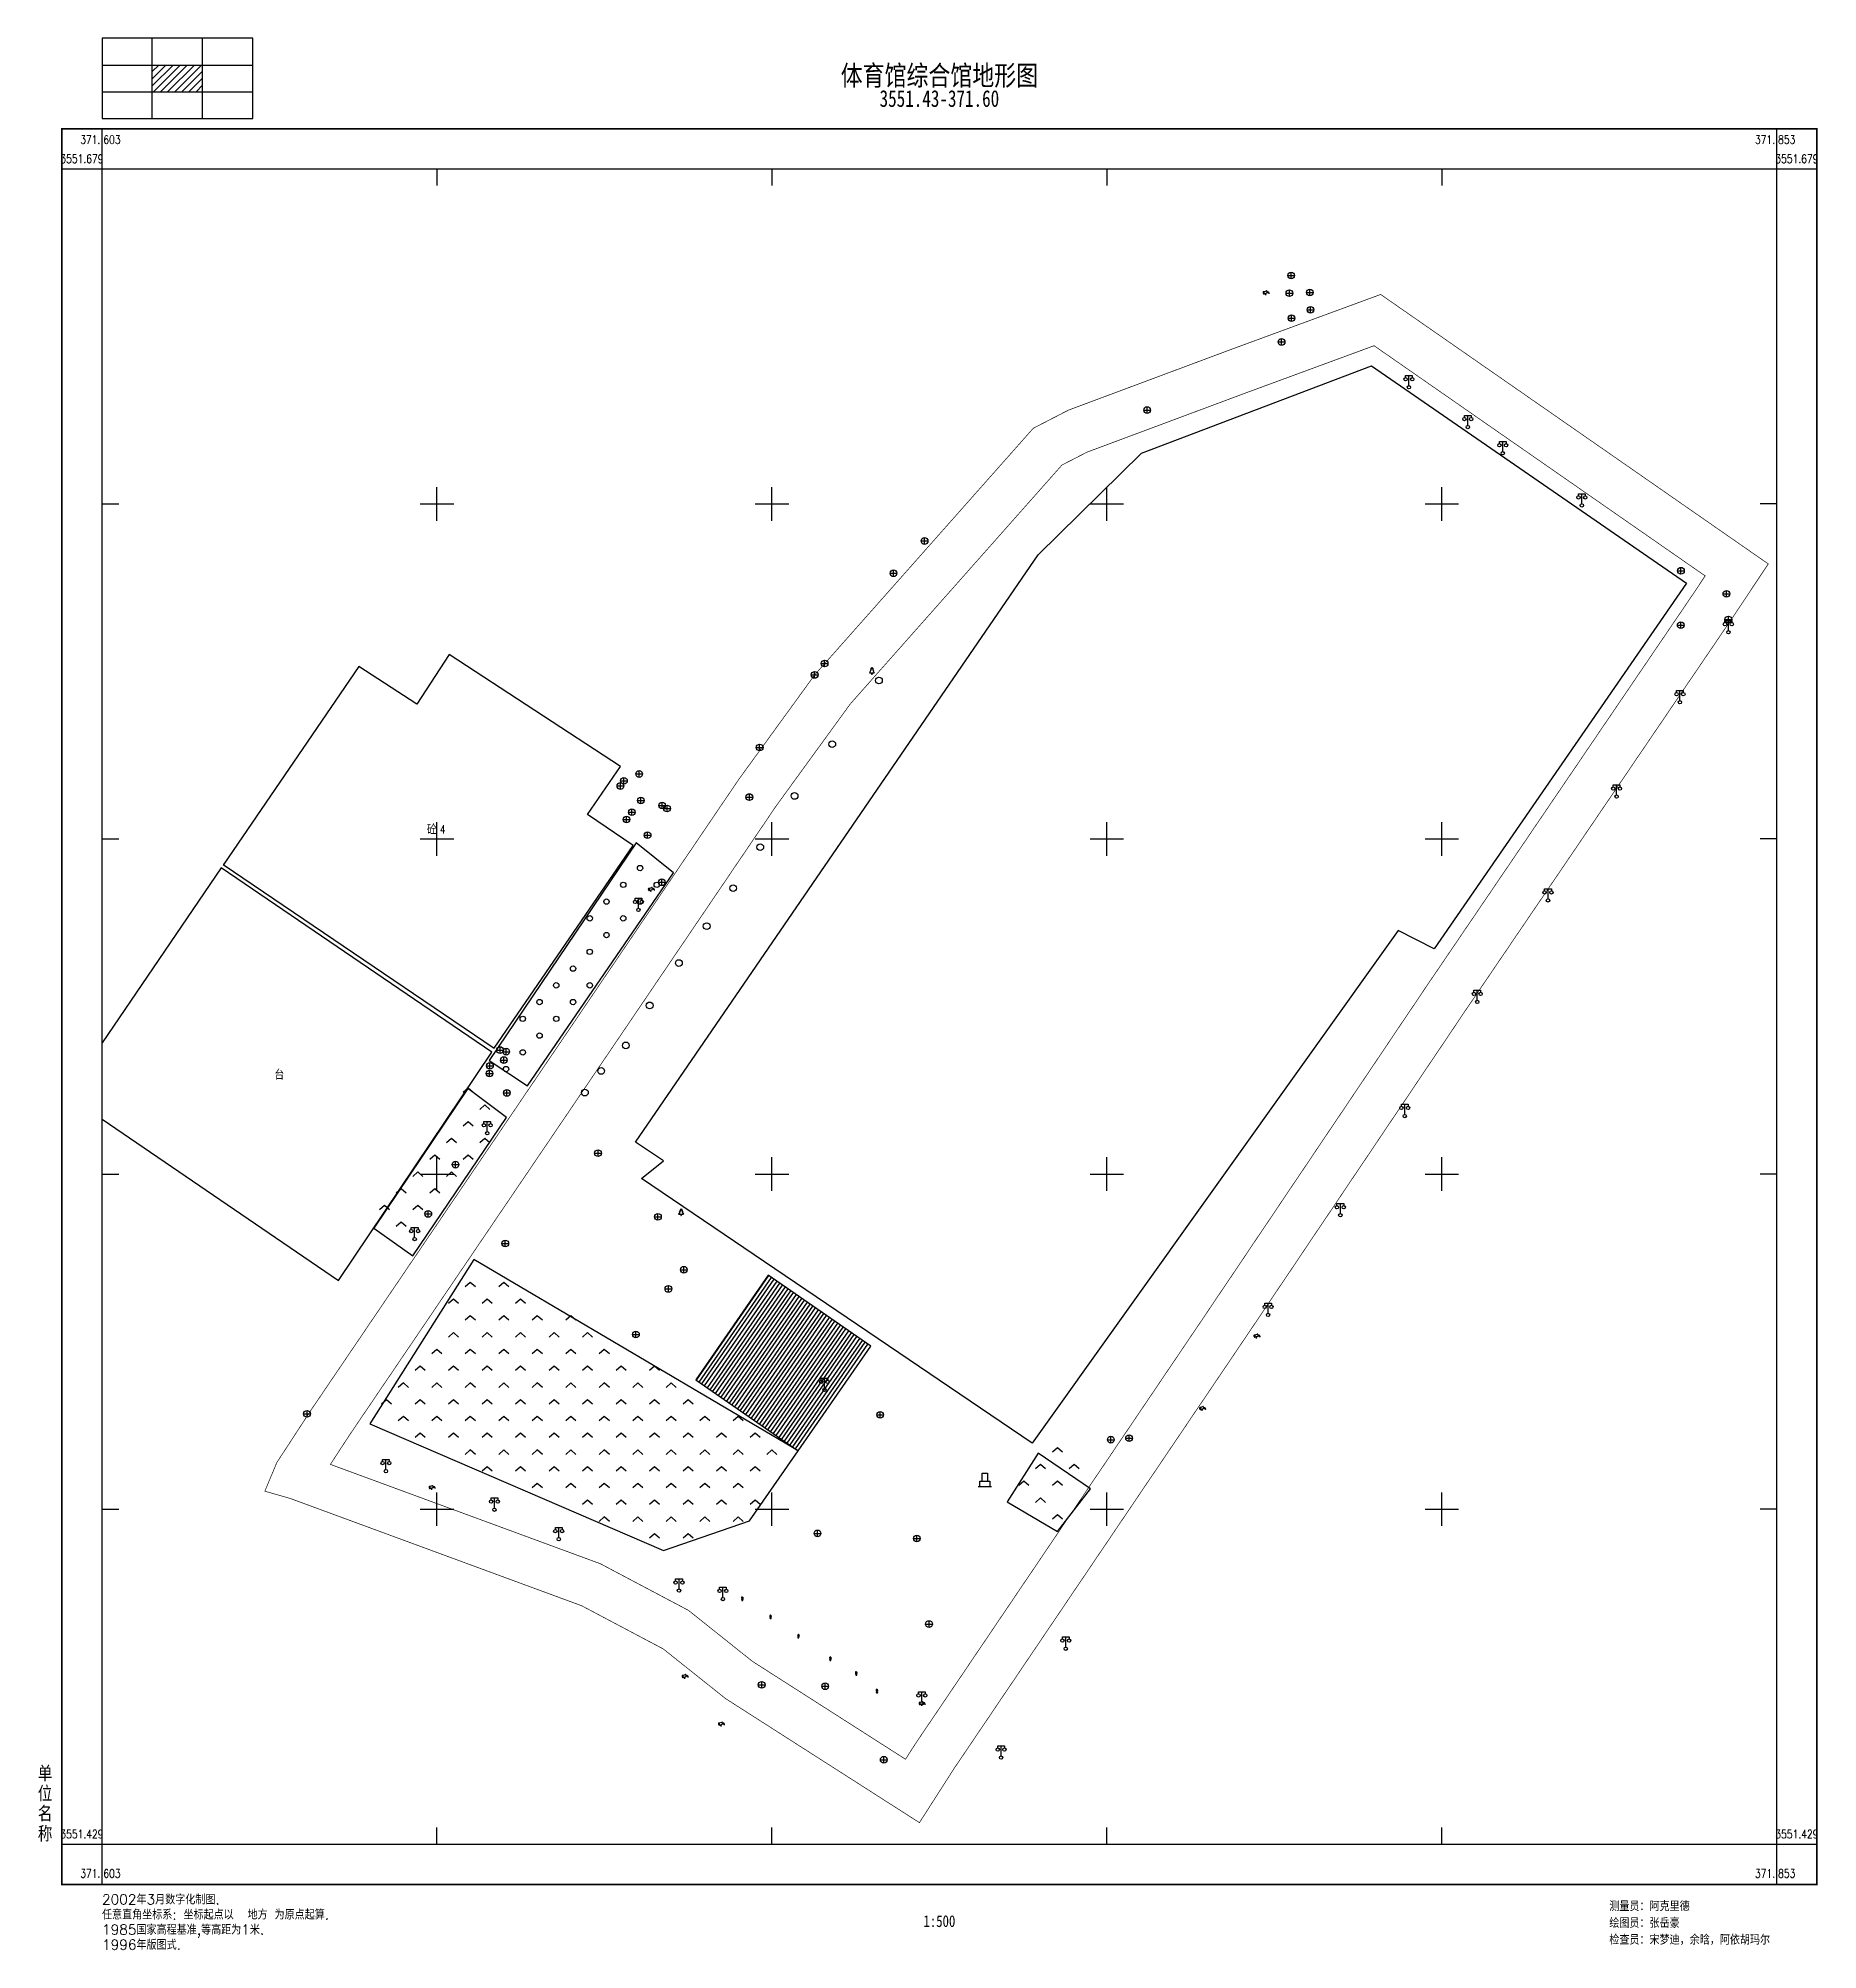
# Model space of a CAD drawing. Extents: x 371594 to 371859, y 3551413 to 3551699.
import ezdxf
from ezdxf.enums import TextEntityAlignment as Align

# ---------------------------------------------------------------- set-up
doc = ezdxf.new("R2010")
doc.units = 0
doc.header["$LTSCALE"] = 0.5
doc.layers.get('0').update_dxf_attribs({"linetype": 'CONTINUOUS'})
doc.layers.add('ASSIST', color=7, linetype='CONTINUOUS', plot=False)
for name, color, linetype in [('COMPONENT', 4, 'CONTINUOUS'), ('DLDW', 11, 'CONTINUOUS'), ('DLSS', 4, 'CONTINUOUS'), ('JMD', 6, 'CONTINUOUS'), ('TK', 7, 'CONTINUOUS'), ('ZBTZ', 3, 'CONTINUOUS')]:
    doc.layers.add(name, color=color, linetype=linetype)
doc.styles.add('HZ', font='rs.shx', dxfattribs={"width": 0.8, "bigfont": 'hztxt.shx'})
doc.styles.add('宋体', font='')
doc.styles.add('等线体', font='simhei.ttf')
doc.styles.get('宋体').set_extended_font_data('SimSun')
doc.linetypes.add('1161', pattern='A,0,[149,AAA.SHX,S=0.15,R=0,X=0,Y=0],-1.6', length=1.6)

# ---------------------------------------------------------------- blocks, each defined once
blk = doc.blocks.new('gc211')
for p, q in [((0, 0), (-1.5, -1.32)), ((1.5, -1.32), (0, 0))]:
    blk.add_line(p, q)
blk = doc.blocks.new('gc122')
blk.add_circle((0, 0), 0.8)
blk = doc.blocks.new('gc105')
for p, q in [((-2, 0), (2, 0)), ((-1.5, 0), (-1.5, 1.6)), ((-1.5, 1.6), (1.5, 1.6)), ((-0.8, 1.6), (-0.8, 4)), ((-0.8, 4), (0.8, 4)), ((0.8, 4), (0.8, 1.6)), ((1.5, 1.6), (1.5, 0))]:
    blk.add_line(p, q)
blk = doc.blocks.new('gcbj0118')
for p, q in [((-1, 2.9), (-1, 3.5)), ((-1, 3.5), (1, 3.5)), ((0, 0.5), (0, 3.5)), ((1, 3.5), (1, 2.9))]:
    blk.add_line(p, q)
for centre in [(-1, 2.4), (0, 0), (1, 2.4)]:
    blk.add_circle(centre, 0.5)
blk = doc.blocks.new('gcbj0402')
blk.add_circle((0, 0), 1)
blk = doc.blocks.new('gcbj0409')
for p, q in [((-0.37, 1.06), (-0.71, 0.48)), ((-0.71, 0.48), (-0.09, 0.48)), ((-0.18, 1.52), (-0.53, 1.06)), ((-0.53, 1.06), (-0.37, 1.06)), ((0, 2.02), (-0.37, 1.52)), ((-0.37, 1.52), (-0.18, 1.52)), ((-0.09, 0.48), (-0.09, 0)), ((-0.09, 0), (0.09, 0)), ((0, 2.02), (0.37, 1.52)), ((0.09, 0.48), (0.09, 0)), ((0.09, 0.48), (0.71, 0.48)), ((0.18, 1.52), (0.53, 1.06)), ((0.18, 1.52), (0.37, 1.52)), ((0.37, 1.06), (0.71, 0.48)), ((0.37, 1.06), (0.53, 1.06))]:
    blk.add_line(p, q)
blk = doc.blocks.new('gcbj0612')
for p, q in [((-0.75, 0.26), (0.16, 0.53)), ((-0.57, -0.34), (0.34, -0.07))]:
    blk.add_line(p, q)
at = {"flags": 128}
for points in [[(-0.73, 0.26), (-0.77, 0.25), (-0.79, 0.23), (-0.81, 0.19), (-0.83, 0.15), (-0.84, 0.1), (-0.84, 0.05), (-0.84, -0.01), (-0.83, -0.07), (-0.81, -0.12), (-0.79, -0.18), (-0.77, -0.23), (-0.74, -0.27), (-0.7, -0.3), (-0.67, -0.33), (-0.63, -0.34), (-0.6, -0.34), (-0.57, -0.34), (-0.54, -0.32), (-0.51, -0.29), (-0.49, -0.25), (-0.48, -0.2), (-0.47, -0.15), (-0.47, -0.1), (-0.48, -0.04), (-0.49, 0.02), (-0.51, 0.07), (-0.54, 0.13), (-0.56, 0.17), (-0.6, 0.21), (-0.63, 0.24), (-0.67, 0.26), (-0.7, 0.27)], [(-0.71, 0.18), (-0.72, 0.17), (-0.75, 0.12), (-0.75, 0.04), (-0.74, -0.06), (-0.7, -0.15), (-0.66, -0.22), (-0.62, -0.25), (-0.6, -0.26), (-0.59, -0.24), (-0.57, -0.2), (-0.56, -0.12), (-0.58, -0.02), (-0.61, 0.08), (-0.66, 0.14), (-0.7, 0.17)]]:
    blk.add_lwpolyline(points, close=True, dxfattribs=at)
blk.add_lwpolyline([(0.3, -0.08), (0.33, -0.07), (0.36, -0.05), (0.38, -0.02), (0.4, 0.02), (0.41, 0.07), (0.42, 0.12), (0.41, 0.18), (0.41, 0.23), (0.39, 0.29), (0.37, 0.35), (0.35, 0.4), (0.32, 0.44), (0.28, 0.48), (0.25, 0.51), (0.21, 0.52), (0.18, 0.53), (0.15, 0.52)], dxfattribs=at)
at = {"extrusion": (0, 0, -1), "flags": 128}
blk.add_lwpolyline([(-0.4, 0.25), (-0.51, 0.28), (-0.61, 0.29), (-0.69, 0.27), (-0.77, 0.2), (-0.81, 0.09), (-0.82, -0.01), (-0.8, -0.06), (-0.76, -0.08), (-0.7, -0.09), (-0.64, -0.09), (-0.59, -0.07), (-0.57, -0.04), (-0.59, -0.01), (-0.63, 0.02), (-0.69, 0.03), (-0.75, 0.03), (-0.79, 0.02), (-0.84, -0.01), (-0.89, -0.1), (-0.91, -0.19), (-0.9, -0.29), (-0.87, -0.38)], dxfattribs=at)
blk.add_lwpolyline([(-0.09, -0.2), (-0.22, -0.54), (0.05, -0.54)], close=True)
blk = doc.blocks.new('gcbj0404')
for p, q in [((-0.22, 0.93), (-0.23, 0.81)), ((-0.23, 0.81), (-0.04, 0.56)), ((-0.16, 0.94), (-0.22, 0.94)), ((-0.22, 0.94), (-0.22, 0.93)), ((-0.02, 0.79), (-0.16, 0.94)), ((-0.04, 0.56), (0.11, 0.65)), ((0.04, 0.87), (-0.02, 0.79)), ((0.15, 0.88), (0.04, 0.87)), ((0.11, 0.65), (0.19, 0.75)), ((0.23, 0.92), (0.15, 0.88)), ((0.19, 0.75), (0.23, 0.92))]:
    blk.add_line(p, q)
for points in [[(-0.05, 0.49), (-0.11, 0.56), (-0.16, 0.62), (-0.21, 0.64), (-0.24, 0.59), (-0.21, 0.51), (-0.12, 0.46), (-0.07, 0.46)], [(-0.06, 0.56), (-0.06, 0.36), (-0.23, 0.31), (-0.16, 0), (0.16, 0), (0.2, 0.32), (0, 0.36), (-0.01, 0.56)], [(-0.05, 0.99), (-0.05, 0.86), (-0.02, 0.78), (0.03, 0.86), (0.03, 0.94), (0.02, 1), (-0.03, 1)], [(0, 0.5), (0.08, 0.48), (0.16, 0.5), (0.28, 0.59), (0.25, 0.63), (0.15, 0.63)]]:
    blk.add_lwpolyline(points, close=True)
blk = doc.blocks.new('gcbj0102')
for p, q in [((-1, 0), (1, 0)), ((0, -1), (0, 1))]:
    blk.add_line(p, q)
blk.add_circle((0, 0), 1)
blk = doc.blocks.new('ac50tk')
for p, q in [((45, 539), (0, 539)), ((0, 539), (0, 515)), ((15, 515), (15, 539)), ((30, 515), (30, 539)), ((45, 515), (45, 539)), ((0, 531), (45, 531)), ((0, 523), (45, 523)), ((0, 515), (45, 515)), ((0, -12), (0, 512)), ((500, -12), (500, 512)), ((-12, 500), (512, 500)), ((100, 500), (100, 495)), ((200, 500), (200, 495)), ((300, 500), (300, 495)), ((400, 500), (400, 495)), ((0, 400), (5, 400)), ((95, 400), (105, 400)), ((100, 395), (100, 405)), ((195, 400), (205, 400)), ((200, 395), (200, 405)), ((295, 400), (305, 400)), ((300, 395), (300, 405)), ((395, 400), (405, 400)), ((400, 395), (400, 405)), ((500, 400), (495, 400)), ((100, 295), (100, 305)), ((200, 295), (200, 305)), ((300, 295), (300, 305)), ((400, 295), (400, 305)), ((0, 300), (5, 300)), ((95, 300), (105, 300)), ((195, 300), (205, 300)), ((295, 300), (305, 300)), ((395, 300), (405, 300)), ((500, 300), (495, 300)), ((0, 200), (5, 200)), ((95, 200), (105, 200)), ((100, 195), (100, 205)), ((195, 200), (205, 200)), ((200, 195), (200, 205)), ((295, 200), (305, 200)), ((300, 195), (300, 205)), ((395, 200), (405, 200)), ((400, 195), (400, 205)), ((500, 200), (495, 200)), ((100, 95), (100, 105)), ((200, 95), (200, 105)), ((300, 95), (300, 105)), ((400, 95), (400, 105)), ((0, 100), (5, 100)), ((95, 100), (105, 100)), ((195, 100), (205, 100)), ((295, 100), (305, 100)), ((395, 100), (405, 100)), ((500, 100), (495, 100)), ((-12, 0), (512, 0)), ((100, 0), (100, 5)), ((200, 0), (200, 5)), ((300, 0), (300, 5)), ((400, 0), (400, 5))]:
    blk.add_line(p, q)
at = {"color": 0}
for p, q in [((15, 524.79), (21.21, 531)), ((15, 526.91), (19.09, 531)), ((15, 529.04), (16.96, 531)), ((15.33, 523), (23.33, 531)), ((17.45, 523), (25.45, 531)), ((19.57, 523), (27.57, 531)), ((21.69, 523), (29.69, 531)), ((23.81, 523), (30, 529.19)), ((25.94, 523), (30, 527.06)), ((28.06, 523), (30, 524.94))]:
    blk.add_line(p, q, dxfattribs=at)
blk.add_lwpolyline([(-12, -12, 0.5, 0.5, 0), (-12, 512, 0.5, 0.5, 0), (512, 512, 0.5, 0.5, 0), (512, -12, 0.5, 0.5, 0)], format="xyseb", close=True)

msp = doc.modelspace()

# ---------------------------------------------------------------- linework, layer by layer
at = {"layer": 'ASSIST', "linetype": 'Continuous', "flags": 128}
msp.add_lwpolyline([(371692.01, 3551498.46), (371707.31, 3551487.87), (371718.12, 3551503.49), (371702.82, 3551514.08)], close=True, dxfattribs=at)
at = {"layer": 'DLDW', "linetype": 'Continuous', "flags": 128}
msp.add_lwpolyline([(371603.37, 3551537.34), (371638.68, 3551513.27), (371661.54, 3551547.33), (371621.17, 3551574.84), (371603.37, 3551548.72)], dxfattribs=at)
at = {"layer": 'DLSS', "linetype": 'Continuous', "const_width": 0.1, "flags": 128}
for points in [[(371725.39, 3551432.37), (371696.45, 3551450.88), (371687.15, 3551458.29), (371674.96, 3551464.74), (371631.46, 3551480.75), (371627.68, 3551481.83), (371629.46, 3551486.1), (371634.64, 3551494.04), (371698.45, 3551588.09), (371709.75, 3551603.64), (371742.38, 3551640.45), (371747.64, 3551643.16), (371771.9, 3551652.21), (371794.24, 3551660.42), (371852.1, 3551620.21), (371846.64, 3551612.01), (371806.83, 3551553.47), (371773.72, 3551504.26), (371730.57, 3551440.46)], [(371723.31, 3551441.83), (371700.44, 3551456.45), (371690.92, 3551464.04), (371677.75, 3551471.01), (371637.46, 3551485.83), (371640.34, 3551490.25), (371704.05, 3551584.16), (371715.09, 3551599.34), (371746.66, 3551634.96), (371750.41, 3551636.89), (371774.28, 3551645.79), (371793.26, 3551652.77), (371842.68, 3551618.42), (371840.96, 3551615.83), (371801.17, 3551557.31), (371768.04, 3551508.09), (371724.85, 3551444.23)]]:
    msp.add_lwpolyline(points, close=True, dxfattribs=at)
at = {"layer": 'JMD', "linetype": 'Continuous'}
for p, q in [((371692.1, 3551498.4), (371702.91, 3551514.02)), ((371692.51, 3551498.12), (371703.32, 3551513.73)), ((371692.92, 3551497.83), (371703.73, 3551513.45)), ((371693.33, 3551497.55), (371704.14, 3551513.16)), ((371693.74, 3551497.26), (371704.55, 3551512.88)), ((371694.15, 3551496.98), (371704.96, 3551512.6)), ((371694.56, 3551496.7), (371705.38, 3551512.31)), ((371694.97, 3551496.41), (371705.79, 3551512.03)), ((371695.39, 3551496.13), (371706.2, 3551511.74)), ((371718.12, 3551503.49), (371702.82, 3551514.08)), ((371695.8, 3551495.84), (371706.61, 3551511.46)), ((371696.21, 3551495.56), (371707.02, 3551511.17)), ((371696.62, 3551495.27), (371707.43, 3551510.89)), ((371697.03, 3551494.99), (371707.84, 3551510.6)), ((371697.44, 3551494.7), (371708.25, 3551510.32)), ((371697.85, 3551494.42), (371708.66, 3551510.03)), ((371698.26, 3551494.13), (371709.08, 3551509.75)), ((371698.67, 3551493.85), (371709.49, 3551509.46)), ((371699.08, 3551493.56), (371709.9, 3551509.18)), ((371699.5, 3551493.28), (371710.31, 3551508.89)), ((371699.91, 3551492.99), (371710.72, 3551508.61)), ((371700.32, 3551492.71), (371711.13, 3551508.33)), ((371700.73, 3551492.43), (371711.54, 3551508.04)), ((371701.14, 3551492.14), (371711.95, 3551507.76)), ((371701.55, 3551491.86), (371712.36, 3551507.47)), ((371701.96, 3551491.57), (371712.78, 3551507.19)), ((371702.37, 3551491.29), (371713.19, 3551506.9)), ((371702.78, 3551491), (371713.6, 3551506.62)), ((371703.2, 3551490.72), (371714.01, 3551506.33)), ((371703.61, 3551490.43), (371714.42, 3551506.05)), ((371704.02, 3551490.15), (371714.83, 3551505.76)), ((371704.43, 3551489.86), (371715.24, 3551505.48)), ((371704.84, 3551489.58), (371715.65, 3551505.19)), ((371705.25, 3551489.29), (371716.06, 3551504.91)), ((371705.66, 3551489.01), (371716.47, 3551504.62)), ((371706.07, 3551488.73), (371716.89, 3551504.34)), ((371706.48, 3551488.44), (371717.3, 3551504.06)), ((371706.9, 3551488.16), (371717.71, 3551503.77)), ((371707.31, 3551487.87), (371718.12, 3551503.49)), ((371692.01, 3551498.46), (371707.31, 3551487.87))]:
    msp.add_line(p, q, dxfattribs=at)
at = {"layer": 'JMD', "linetype": 'Continuous', "flags": 128}
for points in [[(371742.2, 3551488.98), (371683.9, 3551528.51), (371687.21, 3551531.11), (371683.02, 3551533.93), (371743.12, 3551621.56), (371758.54, 3551636.74), (371792.87, 3551649.78), (371839.89, 3551617.36), (371802.23, 3551562.78), (371796.85, 3551565.52)], [(371621.46, 3551575.35), (371661.89, 3551547.92), (371682.64, 3551578.19), (371675.86, 3551582.83), (371680.79, 3551589.99), (371655.2, 3551606.68), (371650.36, 3551599.26), (371641.71, 3551604.91), (371621.55, 3551575.4)]]:
    msp.add_lwpolyline(points, close=True, dxfattribs=at)
at = {"layer": 'ZBTZ', "linetype": '1161', "flags": 128}
msp.add_lwpolyline([(371661.18, 3551546.11), (371666.89, 3551542.32), (371688.66, 3551574.11), (371683.12, 3551578.61)], close=True, dxfattribs=at)
at = {"layer": 'ZBTZ', "linetype": 'Continuous', "flags": 128}
for points in [[(371649.75, 3551516.97), (371663.73, 3551537.62), (371657.98, 3551541.94), (371643.95, 3551521.07)], [(371658.86, 3551516.42), (371643.35, 3551491.89), (371687.2, 3551472.99), (371700, 3551477.42), (371707.31, 3551487.87)], [(371738.48, 3551480.24), (371745.99, 3551475.82), (371750.95, 3551482.16), (371743.13, 3551487.52)]]:
    msp.add_lwpolyline(points, close=True, dxfattribs=at)

# ---------------------------------------------------------------- block references
at = {"layer": 'COMPONENT', "linetype": 'Continuous', "xscale": 0.5, "yscale": 0.5}
for name, p in [('gcbj0102', (371780.88, 3551663.24, 10.93)), ('gcbj0612', (371777.1, 3551660.69, 10.92)), ('gcbj0102', (371780.61, 3551660.61, 10.84)), ('gcbj0102', (371783.66, 3551660.71, 10.76)), ('gcbj0102', (371780.93, 3551656.88, 10.83)), ('gcbj0102', (371783.76, 3551658.12, 10.71)), ('gcbj0102', (371779.45, 3551653.33, 16.31)), ('gcbj0118', (371798.46, 3551646.57, 10.53)), ('gcbj0102', (371759.39, 3551643.17, 16.31)), ('gcbj0118', (371807.25, 3551640.62, 10.39)), ('gcbj0118', (371812.47, 3551636.72, 10.29)), ('gcbj0118', (371824.27, 3551628.94, 10.1)), ('gcbj0102', (371726.16, 3551623.63, 15.82)), ('gcbj0102', (371721.52, 3551618.81, 16.01)), ('gcbj0102', (371839.07, 3551619.19, 10.05)), ('gcbj0102', (371845.85, 3551615.74, 10.13)), ('gcbj0102', (371839.03, 3551611.06, 10.15)), ('gcbj0118', (371846.14, 3551610.02, 10.75)), ('gcbj0102', (371846.14, 3551611.9, 10.07)), ('gcbj0102', (371711.24, 3551605.36, 15.94)), ('gcbj0102', (371709.75, 3551603.64, 15.94)), ('gcbj0409', (371718.29, 3551603.74, 16.73)), ('gcbj0402', (371719.35, 3551602.8, 15.45)), ('gcbj0118', (371838.92, 3551599.57, 11.18)), ('gcbj0102', (371701.54, 3551592.81, 15.88)), ('gcbj0402', (371712.38, 3551593.3, 15.45)), ('gcbj0102', (371683.55, 3551588.86, 15.6)), ('gcbj0102', (371680.75, 3551587.07, 15.59)), ('gcbj0102', (371681.28, 3551587.85, 15.59)), ('gcbj0102', (371700, 3551585.42, 15.87)), ('gcbj0402', (371706.76, 3551585.58, 15.45)), ('gcbj0118', (371829.46, 3551585.49, 10.72)), ('gcbj0102', (371682.46, 3551583.17, 15.62)), ('gcbj0102', (371682.46, 3551583.17, 15.62)), ('gcbj0102', (371683.8, 3551584.9, 15.61)), ('gcbj0102', (371686.99, 3551584.15, 15.68)), ('gcbj0102', (371687.71, 3551583.71, 15.68)), ('gcbj0102', (371681.67, 3551582.07, 15.63)), ('gcbj0102', (371684.81, 3551579.74, 15.64)), ('gcbj0402', (371701.63, 3551577.93, 15.45)), ('gcbj0612', (371685.34, 3551571.66, 15.59)), ('gcbj0102', (371686.94, 3551572.7, 15.7)), ('gcbj0402', (371697.58, 3551571.82, 15.45)), ('gcbj0118', (371819.22, 3551569.99, 10.99)), ('gcbj0118', (371683.44, 3551568.57, 15.7)), ('gcbj0118', (371683.44, 3551568.57, 15.7)), ('gcbj0402', (371693.63, 3551566.14, 15.45)), ('gcbj0402', (371689.49, 3551560.65, 15.45)), ('gcbj0402', (371685.12, 3551554.33, 15.45)), ('gcbj0118', (371808.66, 3551554.84, 13.28)), ('gcbj0402', (371681.57, 3551548.36, 15.45)), ('gcbj0102', (371662.78, 3551547.66, 15.54)), ('gcbj0102', (371663.36, 3551546.17, 15.47)), ('gcbj0102', (371663.69, 3551547.42, 15.51)), ('gcbj0102', (371661.22, 3551544.17, 15.45)), ('gcbj0102', (371661.28, 3551545.3, 15.46)), ('gcbj0402', (371677.89, 3551544.54, 15.45)), ('gcbj0102', (371663.79, 3551541.26, 15.38)), ('gcbj0402', (371675.46, 3551541.31, 15.49)), ('gcbj0118', (371797.83, 3551537.82, 13.28)), ('gcbj0118', (371660.88, 3551535.24, 15.42)), ('gcbj0102', (371677.41, 3551532.27, 15.6)), ('gcbj0102', (371656.14, 3551530.56, 15.52)), ('gcbj0102', (371652.07, 3551523.21, 15.51)), ('gcbj0102', (371652.07, 3551523.21, 15.51)), ('gcbj0102', (371686.36, 3551522.78, 16.26)), ('gcbj0409', (371689.8, 3551522.95, 16.26)), ('gcbj0118', (371788.22, 3551523.01, 13.28)), ('gcbj0118', (371650.04, 3551519.45, 15.36)), ('gcbj0102', (371663.57, 3551518.8, 15.44)), ('gcbj0102', (371690.23, 3551514.88, 16.3)), ('gcbj0102', (371687.91, 3551512.01, 16.31)), ('gcbj0118', (371777.43, 3551508.14, 11.61)), ('gcbj0102', (371683.07, 3551505.21, 16.31)), ('gcbj0612', (371775.74, 3551505, 11.66)), ('gcbj0118', (371711.21, 3551496.94, 21.73)), ('gcbj0102', (371633.97, 3551493.37, 16.85)), ('gcbj0102', (371719.54, 3551493.22, 16.31)), ('gcbj0612', (371767.63, 3551494.19, 10.99)), ('gcbj0102', (371753.97, 3551489.52, 10.42)), ('gcbj0102', (371756.68, 3551489.74, 10.4)), ('gcbj0118', (371645.75, 3551484.82, 15.93)), ('gcbj0612', (371652.61, 3551482.4, 15.45)), ('gcbj0118', (371661.95, 3551479.07, 14.19)), ('gcbj0118', (371671.54, 3551474.67, 12.93)), ('gcbj0102', (371710.18, 3551475.54, 16.31)), ('gcbj0102', (371724.99, 3551474.78, 16.31)), ('gcbj0118', (371689.5, 3551466.99, 11.38)), ('gcbj0118', (371696.05, 3551465.74, 12.12)), ('gcbj0118', (371696.05, 3551465.74, 12.12)), ('gcbj0118', (371696.05, 3551465.74, 12.12)), ('gcbj0118', (371696.05, 3551465.74, 12.12)), ('gcbj0404', (371698.96, 3551465.54, 9.64)), ('gcbj0404', (371703.18, 3551462.81, 9.54)), ('gcbj0404', (371707.33, 3551459.97, 9.38)), ('gcbj0102', (371726.82, 3551462.01, 16.31)), ('gcbj0118', (371747.23, 3551458.33, 11.8)), ('gcbj0404', (371712.1, 3551456.59, 9.41)), ('gcbj0404', (371715.96, 3551454.4, 9.2)), ('gcbj0612', (371690.38, 3551454.21, 13.62)), ('gcbj0102', (371701.84, 3551452.93, 16.31)), ('gcbj0102', (371711.32, 3551452.72, 16.31)), ('gcbj0404', (371719.06, 3551451.75, 9.81)), ('gcbj0118', (371725.75, 3551450.16, 11.78)), ('gcbj0118', (371725.75, 3551450.16, 11.78)), ('gcbj0612', (371725.75, 3551450.16, 11.78)), ('gcbj0612', (371695.8, 3551447.11, 14.17)), ('gcbj0118', (371737.57, 3551442.08, 12.21)), ('gcbj0102', (371720.06, 3551441.76, 16.31))]:
    msp.add_blockref(name, p, dxfattribs=at)
at = {"layer": 'DLDW', "linetype": 'Continuous', "xscale": 0.5, "yscale": 0.5}
msp.add_blockref('gc105', (371735.16, 3551482.54, 21.74), dxfattribs=at)
at = {"layer": 'TK', "linetype": 'Continuous', "xscale": 0.5, "yscale": 0.5}
msp.add_blockref('ac50tk', (371603.37, 3551429.16), dxfattribs=at)
at = {"layer": 'ZBTZ', "linetype": 'Continuous', "xscale": 0.5, "yscale": 0.5}
for name, p in [('gc122', (371683.68, 3551574.82)), ('gc122', (371681.18, 3551572.32)), ('gc122', (371686.18, 3551572.32)), ('gc122', (371678.68, 3551569.82)), ('gc122', (371683.68, 3551569.82)), ('gc122', (371676.18, 3551567.32)), ('gc122', (371681.18, 3551567.32)), ('gc122', (371678.68, 3551564.82)), ('gc122', (371673.68, 3551559.82)), ('gc122', (371676.18, 3551562.32)), ('gc122', (371671.18, 3551557.32)), ('gc122', (371676.18, 3551557.32)), ('gc122', (371668.68, 3551554.82)), ('gc122', (371673.68, 3551554.82)), ('gc122', (371666.18, 3551552.32)), ('gc122', (371671.18, 3551552.32)), ('gc122', (371668.68, 3551549.82)), ('gc122', (371666.18, 3551547.32)), ('gc122', (371663.68, 3551544.82)), ('gc211', (371658.03, 3551541.97)), ('gc211', (371660.53, 3551539.47)), ('gc211', (371655.53, 3551534.47)), ('gc211', (371658.03, 3551536.97)), ('gc211', (371660.53, 3551534.47)), ('gc211', (371653.03, 3551531.97)), ('gc211', (371658.03, 3551531.97)), ('gc211', (371650.53, 3551529.47)), ('gc211', (371655.53, 3551529.47)), ('gc211', (371648.03, 3551526.97)), ('gc211', (371653.03, 3551526.97)), ('gc211', (371645.53, 3551524.47)), ('gc211', (371650.53, 3551524.47)), ('gc211', (371648.03, 3551521.97)), ('gc211', (371658.35, 3551512.99)), ('gc211', (371663.35, 3551512.99)), ('gc211', (371655.85, 3551510.49)), ('gc211', (371660.85, 3551510.49)), ('gc211', (371665.85, 3551510.49)), ('gc211', (371658.35, 3551507.99)), ('gc211', (371663.35, 3551507.99)), ('gc211', (371668.35, 3551507.99)), ('gc211', (371673.35, 3551507.99)), ('gc211', (371655.85, 3551505.49)), ('gc211', (371660.85, 3551505.49)), ('gc211', (371665.85, 3551505.49)), ('gc211', (371670.85, 3551505.49)), ('gc211', (371675.85, 3551505.49)), ('gc211', (371650.85, 3551500.49)), ('gc211', (371653.35, 3551502.99)), ('gc211', (371655.85, 3551500.49)), ('gc211', (371658.35, 3551502.99)), ('gc211', (371660.85, 3551500.49)), ('gc211', (371663.35, 3551502.99)), ('gc211', (371665.85, 3551500.49)), ('gc211', (371668.35, 3551502.99)), ('gc211', (371670.85, 3551500.49)), ('gc211', (371673.35, 3551502.99)), ('gc211', (371675.85, 3551500.49)), ('gc211', (371678.35, 3551502.99)), ('gc211', (371680.85, 3551500.49)), ('gc211', (371685.85, 3551500.49)), ('gc211', (371648.35, 3551497.99)), ('gc211', (371653.35, 3551497.99)), ('gc211', (371658.35, 3551497.99)), ('gc211', (371663.35, 3551497.99)), ('gc211', (371668.35, 3551497.99)), ('gc211', (371673.35, 3551497.99)), ('gc211', (371678.35, 3551497.99)), ('gc211', (371683.35, 3551497.99)), ('gc211', (371688.35, 3551497.99)), ('gc211', (371645.85, 3551495.49)), ('gc211', (371650.85, 3551495.49)), ('gc211', (371655.85, 3551495.49)), ('gc211', (371660.85, 3551495.49)), ('gc211', (371665.85, 3551495.49)), ('gc211', (371670.85, 3551495.49)), ('gc211', (371675.85, 3551495.49)), ('gc211', (371680.85, 3551495.49)), ('gc211', (371685.85, 3551495.49)), ('gc211', (371690.85, 3551495.49)), ('gc211', (371648.35, 3551492.99)), ('gc211', (371653.35, 3551492.99)), ('gc211', (371658.35, 3551492.99)), ('gc211', (371663.35, 3551492.99)), ('gc211', (371668.35, 3551492.99)), ('gc211', (371673.35, 3551492.99)), ('gc211', (371678.35, 3551492.99)), ('gc211', (371683.35, 3551492.99)), ('gc211', (371688.35, 3551492.99)), ('gc211', (371693.35, 3551492.99)), ('gc211', (371698.35, 3551492.99)), ('gc211', (371650.85, 3551490.49)), ('gc211', (371655.85, 3551490.49)), ('gc211', (371660.85, 3551490.49)), ('gc211', (371665.85, 3551490.49)), ('gc211', (371670.85, 3551490.49)), ('gc211', (371675.85, 3551490.49)), ('gc211', (371680.85, 3551490.49)), ('gc211', (371685.85, 3551490.49)), ('gc211', (371690.85, 3551490.49)), ('gc211', (371695.85, 3551490.49)), ('gc211', (371700.85, 3551490.49)), ('gc211', (371658.35, 3551487.99)), ('gc211', (371663.35, 3551487.99)), ('gc211', (371668.35, 3551487.99)), ('gc211', (371673.35, 3551487.99)), ('gc211', (371678.35, 3551487.99)), ('gc211', (371683.35, 3551487.99)), ('gc211', (371688.35, 3551487.99)), ('gc211', (371693.35, 3551487.99)), ('gc211', (371698.35, 3551487.99)), ('gc211', (371703.35, 3551487.99)), ('gc211', (371745.98, 3551488.32)), ('gc211', (371660.85, 3551485.49)), ('gc211', (371665.85, 3551485.49)), ('gc211', (371670.85, 3551485.49)), ('gc211', (371675.85, 3551485.49)), ('gc211', (371680.85, 3551485.49)), ('gc211', (371685.85, 3551485.49)), ('gc211', (371690.85, 3551485.49)), ('gc211', (371695.85, 3551485.49)), ('gc211', (371700.85, 3551485.49)), ('gc211', (371740.98, 3551483.32)), ('gc211', (371743.48, 3551485.82)), ('gc211', (371745.98, 3551483.32)), ('gc211', (371748.48, 3551485.82)), ('gc211', (371668.35, 3551482.99)), ('gc211', (371673.35, 3551482.99)), ('gc211', (371675.85, 3551480.49)), ('gc211', (371678.35, 3551482.99)), ('gc211', (371680.85, 3551480.49)), ('gc211', (371683.35, 3551482.99)), ('gc211', (371685.85, 3551480.49)), ('gc211', (371688.35, 3551482.99)), ('gc211', (371690.85, 3551480.49)), ('gc211', (371693.35, 3551482.99)), ('gc211', (371695.85, 3551480.49)), ('gc211', (371698.35, 3551482.99)), ('gc211', (371700.85, 3551480.49)), ('gc211', (371743.48, 3551480.82)), ('gc211', (371678.35, 3551477.99)), ('gc211', (371683.35, 3551477.99)), ('gc211', (371688.35, 3551477.99)), ('gc211', (371693.35, 3551477.99)), ('gc211', (371698.35, 3551477.99)), ('gc211', (371745.98, 3551478.32)), ('gc211', (371685.85, 3551475.49)), ('gc211', (371690.85, 3551475.49))]:
    msp.add_blockref(name, p, dxfattribs=at)

# ---------------------------------------------------------------- texts
at = {"layer": 'DLDW', "linetype": 'Continuous', "style": 'HZ', "width": 0.8}
msp.add_text('台', height=1.5, dxfattribs=at).set_placement((371629.85, 3551544.08), align=Align.MIDDLE)
at = {"layer": 'JMD', "linetype": 'Continuous', "style": 'HZ', "width": 0.8}
msp.add_text('砼', height=1.5, dxfattribs=at).set_placement((371653.32, 3551580.6), align=Align.MIDDLE_RIGHT)
msp.add_text('4', height=1.2, dxfattribs=at).set_placement((371653.82, 3551580.6), align=Align.MIDDLE_LEFT)
at = {"layer": 'TK', "linetype": 'Continuous', "width": 0.8}
for s, height, style, p in [('体育馆综合馆地形图', 3, '等线体', (371728.37, 3551693.16)), ('3551.679', 1.25, 'HZ', (371600.37, 3551680.66)), ('3551.679', 1.25, 'HZ', (371856.37, 3551680.66)), ('3551.429', 1.25, 'HZ', (371600.37, 3551430.66)), ('3551.429', 1.25, 'HZ', (371856.37, 3551430.66)), ('1:500', 1.75, '宋体', (371728.37, 3551417.66))]:
    msp.add_text(s, height=height, dxfattribs=dict(at, style=style)).set_placement(p, align=Align.MIDDLE)
at = {"layer": 'TK', "linetype": 'Continuous', "style": '等线体'}
for s, height, width, p in [('3551.43-371.60', 2.5, 0.75, (371728.37, 3551687.66)), ('单', 2, 0.8, (371594.87, 3551438.16)), ('位', 2, 0.8, (371594.87, 3551435.16)), ('名', 2, 0.8, (371594.87, 3551432.16)), ('称', 2, 0.8, (371594.87, 3551429.16))]:
    msp.add_text(s, height=height, dxfattribs=dict(at, width=width)).set_placement(p, align=Align.BOTTOM_CENTER)
at = {"layer": 'TK', "linetype": 'Continuous', "style": 'HZ', "width": 0.8}
for p in [(371603.12, 3551683.53), (371853.12, 3551683.53), (371603.12, 3551424.78), (371853.12, 3551424.78)]:
    msp.add_text('371.', height=1.25, dxfattribs=at).set_placement(p, align=Align.MIDDLE_RIGHT)
for s, p in [('603', (371603.57, 3551683.53)), ('853', (371853.57, 3551683.53)), ('603', (371603.57, 3551424.78)), ('853', (371853.57, 3551424.78))]:
    msp.add_text(s, height=1.25, dxfattribs=at).set_placement(p, align=Align.MIDDLE_LEFT)
at = {"layer": 'TK', "linetype": 'Continuous', "style": 'HZ'}
for s, p in [('2002年3月数字化制图.', (371603.37, 3551420.91)), ('测量员：阿克里德', (371828.37, 3551419.91)), ('任意直角坐标系: 坐标起点以  地方 为原点起算.', (371603.37, 3551418.66)), ('绘图员：张岳豪', (371828.37, 3551417.41)), ('1985国家高程基准,等高距为1米.', (371603.37, 3551416.41)), ('1996年版图式.', (371603.37, 3551414.16)), ('检查员：宋梦迪，余晗，阿依胡玛尔', (371828.37, 3551414.91))]:
    msp.add_text(s, height=1.5, dxfattribs=at).set_placement(p, align=Align.MIDDLE_LEFT)

doc.saveas('drawing.dxf')
